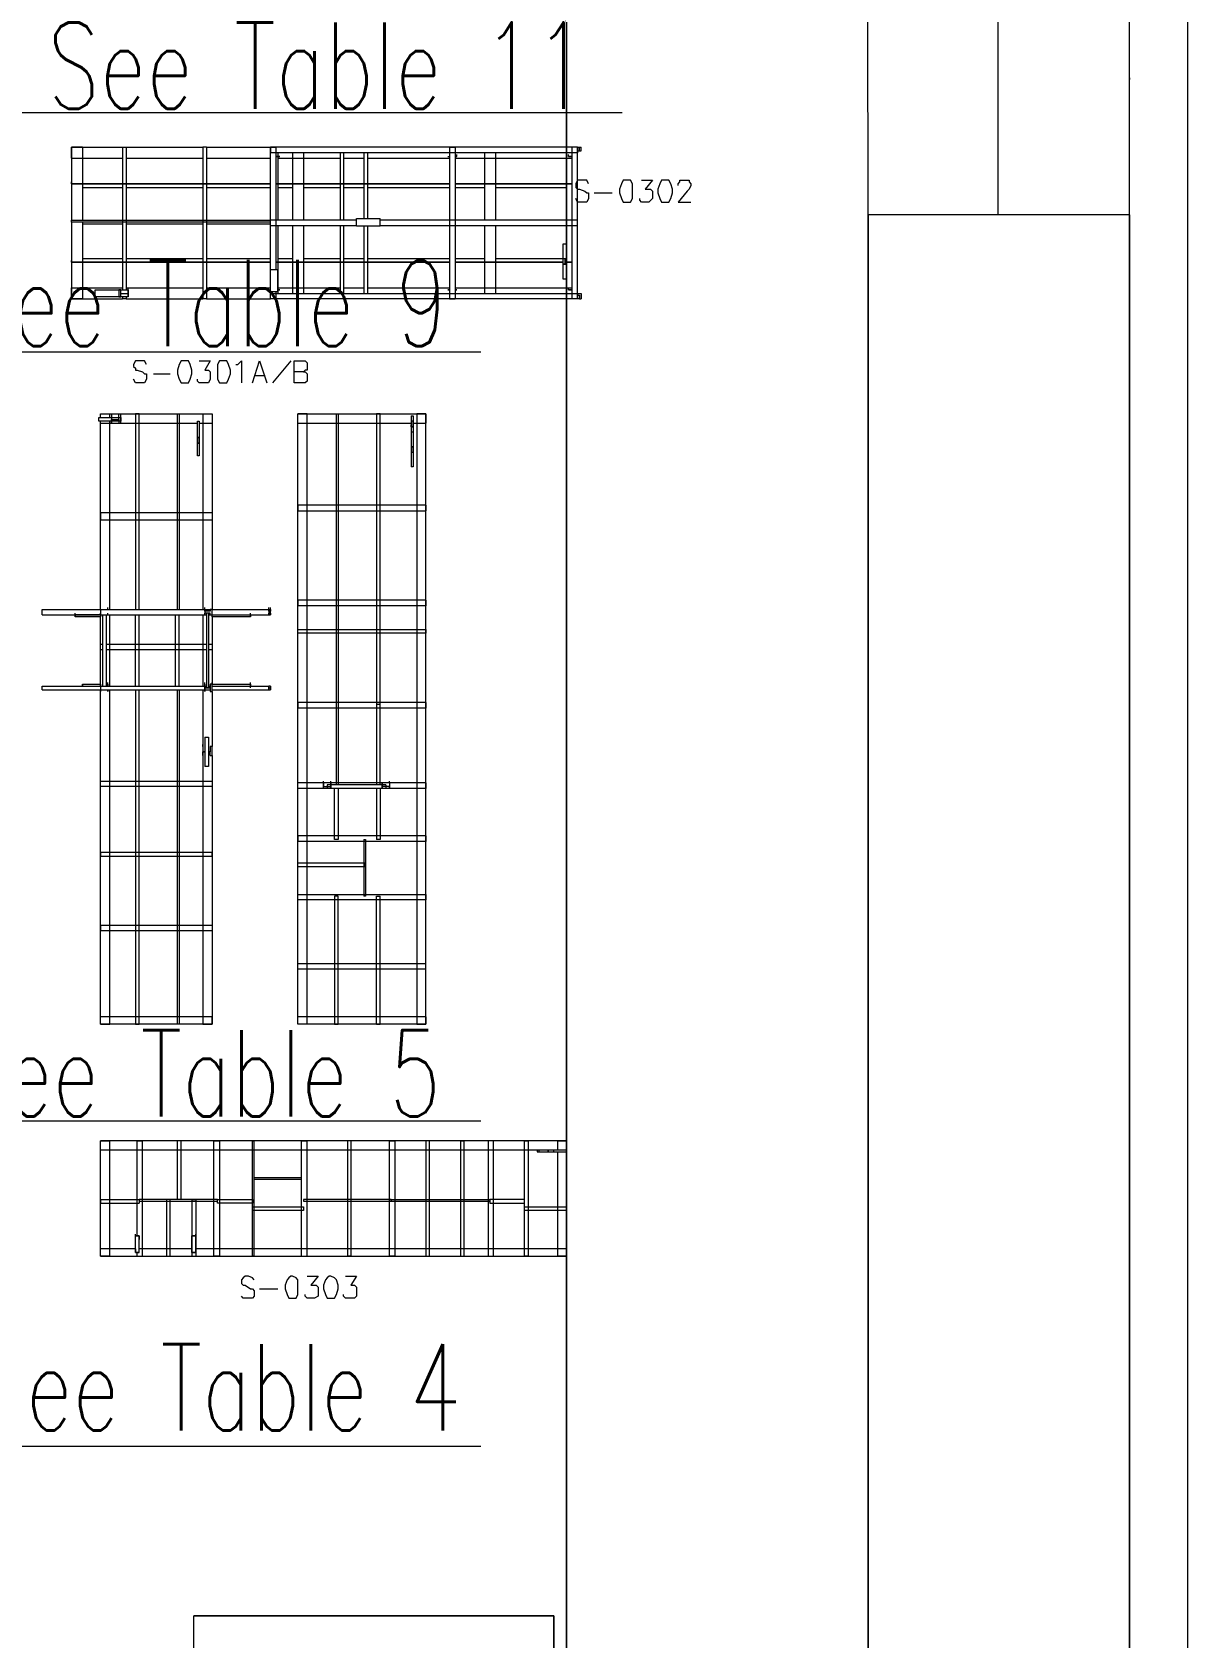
# Model space of a CAD drawing. Header units: inches. Extents: x -1128 to 651, y 96 to 845.
# Drawn here: x -202.95 to -184.14, y 752.85 to 778.99 of the extents above; entities that cross this region are included whole.
import ezdxf
from ezdxf.enums import TextEntityAlignment as Align

# ---------------------------------------------------------------- set-up
doc = ezdxf.new("R2010")
doc.units = ezdxf.units.IN
doc.header["$MEASUREMENT"] = 0
doc.layers.add('Layer 1', color=7, linetype='Continuous')
doc.styles.add('HZTXT', font='txt_qlt.shx', dxfattribs={"width": 0.7, "bigfont": 'hztxt.shx'})

msp = doc.modelspace()

# ---------------------------------------------------------------- linework, layer by layer
at = {"layer": 'Layer 1', "color": 0, "lineweight": 5}
for points in [[(-225.594, 739.708), (-184.14, 739.708), (-184.14, 815.301), (-225.594, 815.301), (-225.594, 739.708)], [(-224.642, 740.66), (-185.092, 740.66), (-185.092, 814.349), (-224.642, 814.349), (-224.642, 740.66)], [(-185.092, 776.018), (-185.092, 814.349)], [(-189.344, 776.018), (-189.403, 812.744), (-187.233, 812.595)], [(-187.233, 812.595), (-187.233, 776.018)], [(-215.453, 802.008), (-194.251, 802.008), (-194.251, 744.318)], [(-194.251, 744.318), (-194.251, 802.008), (-215.453, 802.008)], [(-194.251, 744.318), (-194.251, 802.008)], [(-185.092, 778.902), (-185.092, 778.962)], [(-185.092, 778.545), (-185.092, 778.843)], [(-185.092, 778.426), (-185.092, 778.486)], [(-185.092, 778.308), (-185.092, 778.367)], [(-185.092, 777.951), (-185.092, 778.248)], [(-205.789, 777.683), (-193.346, 777.683)], [(-185.092, 777.832), (-185.092, 777.891)], [(-185.092, 777.713), (-185.092, 777.772)], [(-185.092, 777.356), (-185.092, 777.653)], [(-202.309, 776.94), (-202.309, 777.118), (-201.477, 777.118)], [(-202.131, 777.118), (-202.309, 777.118), (-202.309, 776.523), (-202.309, 775.929)], [(-202.131, 777.118), (-202.131, 775.929)], [(-201.477, 777.118), (-201.477, 774.799)], [(-201.477, 777.118), (-201.417, 777.118)], [(-201.417, 777.118), (-201.417, 774.799)], [(-201.417, 777.118), (-200.168, 777.118)], [(-200.109, 777.118), (-200.109, 774.65), (-200.168, 774.65)], [(-200.109, 777.118), (-200.168, 777.118), (-200.168, 774.65)], [(-200.109, 777.118), (-199.068, 777.118)], [(-194.072, 777.118), (-199.068, 777.118), (-199.068, 777.029)], [(-194.072, 777.118), (-194.072, 777.029), (-199.068, 777.029)], [(-199.068, 777.118), (-198.979, 777.118)], [(-199.068, 775.126), (-199.068, 777.118)], [(-198.979, 775.126), (-198.979, 777.118)], [(-196.154, 777.118), (-196.065, 777.118), (-196.065, 774.65)], [(-196.154, 777.118), (-196.154, 774.65), (-196.065, 774.65)], [(-194.072, 774.65), (-194.072, 777.118), (-194.161, 777.118)], [(-194.072, 774.65), (-194.161, 774.65), (-194.161, 777.118)], [(-194.072, 777.118), (-194.013, 777.118)], [(-194.072, 777.059), (-194.042, 777.059), (-194.042, 777.118)], [(-194.013, 777.059), (-194.013, 777.118)], [(-185.092, 777.237), (-185.092, 777.297)], [(-185.092, 777.118), (-185.092, 777.178)], [(-202.309, 776.94), (-201.477, 776.94)], [(-201.417, 776.94), (-200.168, 776.94)], [(-200.109, 776.94), (-199.068, 776.94)], [(-198.949, 777.029), (-198.949, 775.929)], [(-198.949, 776.94), (-197.938, 776.94)], [(-198.711, 777.029), (-198.711, 775.929)], [(-198.533, 777.029), (-198.533, 775.929)], [(-197.938, 777.029), (-197.938, 775.929)], [(-197.879, 777.029), (-197.879, 775.929)], [(-197.879, 776.94), (-197.551, 776.94)], [(-197.551, 777.029), (-197.551, 775.958)], [(-197.492, 777.029), (-197.492, 775.958)], [(-197.492, 776.94), (-196.154, 776.94)], [(-196.184, 776.969), (-196.154, 776.969)], [(-196.184, 776.969), (-196.154, 776.969)], [(-196.065, 776.94), (-194.161, 776.94)], [(-196.035, 776.969), (-196.035, 776.999)], [(-195.589, 777.029), (-195.589, 775.929)], [(-195.41, 777.029), (-195.41, 775.929)], [(-194.251, 777.029), (-194.251, 775.929)], [(-194.221, 776.969), (-194.221, 776.999)], [(-194.072, 777.059), (-194.013, 777.059)], [(-185.092, 776.761), (-185.092, 777.059)], [(-185.092, 776.642), (-185.092, 776.702)], [(-202.309, 776.523), (-202.309, 776.553)], [(-202.309, 776.523), (-199.068, 776.523)], [(-199.068, 776.523), (-202.309, 776.523)], [(-202.131, 776.464), (-201.477, 776.464)], [(-201.417, 776.464), (-200.168, 776.464)], [(-200.109, 776.464), (-199.068, 776.464)], [(-198.979, 776.523), (-196.154, 776.523)], [(-196.154, 776.523), (-198.979, 776.523)], [(-198.949, 776.464), (-198.711, 776.464)], [(-198.533, 776.464), (-197.938, 776.464)], [(-197.879, 776.464), (-197.551, 776.464)], [(-197.492, 776.464), (-196.154, 776.464)], [(-196.065, 776.464), (-195.589, 776.464)], [(-195.41, 776.464), (-194.251, 776.464)], [(-193.894, 776.523), (-193.924, 776.583), (-194.072, 776.583), (-194.102, 776.523), (-194.102, 776.464), (-194.072, 776.434), (-194.042, 776.434), (-193.953, 776.404), (-193.924, 776.375), (-193.894, 776.375), (-193.894, 776.315), (-193.894, 776.285), (-193.924, 776.226), (-194.072, 776.226), (-194.102, 776.285)], [(-193.804, 776.375), (-193.507, 776.375)], [(-193.299, 776.583), (-193.329, 776.583), (-193.358, 776.523), (-193.388, 776.434), (-193.388, 776.375), (-193.358, 776.285), (-193.329, 776.226), (-193.21, 776.226), (-193.18, 776.285), (-193.18, 776.523), (-193.21, 776.583), (-193.299, 776.583)], [(-193.032, 776.583), (-192.853, 776.583), (-192.972, 776.434), (-192.883, 776.434), (-192.853, 776.404), (-192.853, 776.285), (-192.912, 776.226), (-193.032, 776.226), (-193.061, 776.256), (-193.061, 776.285)], [(-192.675, 776.583), (-192.704, 776.583), (-192.734, 776.523), (-192.764, 776.434), (-192.764, 776.375), (-192.734, 776.285), (-192.704, 776.226), (-192.585, 776.226), (-192.555, 776.285), (-192.526, 776.375), (-192.526, 776.434), (-192.555, 776.523), (-192.585, 776.583), (-192.675, 776.583)], [(-192.437, 776.494), (-192.437, 776.523), (-192.407, 776.553), (-192.407, 776.583), (-192.347, 776.583), (-192.258, 776.583), (-192.258, 776.553), (-192.229, 776.523), (-192.229, 776.494), (-192.258, 776.434), (-192.288, 776.404), (-192.437, 776.226), (-192.229, 776.226)], [(-185.092, 776.523), (-185.092, 776.583)], [(-185.092, 776.167), (-185.092, 776.464)], [(-185.092, 776.048), (-185.092, 776.107)], [(-199.068, 775.899), (-202.309, 775.899), (-202.309, 775.929), (-199.068, 775.929)], [(-202.309, 775.899), (-202.309, 774.65)], [(-202.131, 775.899), (-202.131, 774.65)], [(-202.131, 775.869), (-201.477, 775.869)], [(-201.417, 775.869), (-200.168, 775.869)], [(-200.109, 775.869), (-199.068, 775.869)], [(-199.068, 775.839), (-199.068, 775.929)], [(-197.67, 775.929), (-199.068, 775.929)], [(-197.67, 775.839), (-199.068, 775.839)], [(-198.949, 775.839), (-198.949, 774.739)], [(-198.711, 775.839), (-198.711, 774.739)], [(-198.533, 775.839), (-198.533, 774.739)], [(-197.938, 775.839), (-197.938, 774.739)], [(-197.879, 775.839), (-197.879, 774.739)], [(-197.67, 775.839), (-197.284, 775.839), (-197.284, 775.958)], [(-197.67, 775.839), (-197.67, 775.958), (-197.284, 775.958)], [(-197.551, 775.839), (-197.551, 774.739)], [(-197.492, 775.839), (-197.492, 774.739)], [(-194.072, 775.839), (-194.072, 775.929), (-197.284, 775.929)], [(-194.072, 775.839), (-197.284, 775.839)], [(-195.589, 775.839), (-195.589, 774.739)], [(-195.41, 775.839), (-195.41, 774.739)], [(-194.251, 775.839), (-194.251, 774.739)], [(-187.233, 776.018), (-189.344, 776.018)], [(-185.092, 776.018), (-189.344, 776.018), (-189.344, 745.745)], [(-185.092, 776.018), (-185.092, 745.745), (-189.344, 745.745)], [(-189.344, 745.745), (-189.344, 776.018)], [(-185.092, 775.929), (-185.092, 775.988)], [(-185.092, 775.572), (-185.092, 775.869)], [(-202.131, 775.304), (-201.477, 775.304)], [(-201.417, 775.304), (-200.168, 775.304)], [(-200.109, 775.304), (-199.068, 775.304)], [(-198.949, 775.304), (-198.711, 775.304)], [(-198.533, 775.304), (-197.938, 775.304)], [(-197.879, 775.304), (-197.551, 775.304)], [(-197.492, 775.304), (-196.154, 775.304)], [(-196.065, 775.304), (-195.589, 775.304)], [(-195.41, 775.304), (-194.31, 775.304)], [(-194.251, 774.977), (-194.251, 775.542), (-194.31, 775.542), (-194.31, 774.977), (-194.251, 774.977)], [(-194.31, 775.304), (-194.28, 775.304)], [(-194.31, 775.304), (-194.251, 775.304)], [(-194.28, 775.304), (-194.28, 775.215)], [(-194.251, 775.304), (-194.251, 775.334)], [(-194.251, 775.215), (-194.251, 775.304)], [(-185.092, 775.453), (-185.092, 775.512)], [(-185.092, 775.334), (-185.092, 775.393)], [(-202.309, 775.245), (-202.309, 775.274)], [(-199.068, 774.769), (-199.068, 775.126), (-198.949, 775.126)], [(-199.068, 774.769), (-198.949, 774.769), (-198.949, 775.126)], [(-196.154, 775.245), (-198.979, 775.245)], [(-198.979, 775.245), (-196.154, 775.245)], [(-194.31, 775.245), (-196.065, 775.245)], [(-196.065, 775.245), (-194.31, 775.245)], [(-194.28, 775.215), (-194.31, 775.215)], [(-194.31, 775.215), (-194.251, 775.215)], [(-194.161, 775.245), (-194.251, 775.245)], [(-194.251, 775.245), (-194.161, 775.245)], [(-185.092, 774.977), (-185.092, 775.274)], [(-202.309, 774.65), (-202.309, 774.828)], [(-202.309, 774.828), (-201.477, 774.828)], [(-201.388, 774.68), (-201.923, 774.68), (-201.923, 774.799), (-201.388, 774.799), (-201.388, 774.68)], [(-201.506, 774.799), (-201.536, 774.799)], [(-201.536, 774.799), (-201.536, 774.68)], [(-201.506, 774.739), (-201.506, 774.799)], [(-201.417, 774.828), (-200.168, 774.828)], [(-201.388, 774.799), (-201.388, 774.828)], [(-201.388, 774.799), (-201.388, 774.739)], [(-201.388, 774.68), (-201.388, 774.799)], [(-200.109, 774.828), (-199.068, 774.828)], [(-199.068, 774.65), (-199.068, 774.769)], [(-198.979, 774.65), (-198.979, 774.769)], [(-198.949, 774.828), (-197.938, 774.828)], [(-197.879, 774.828), (-197.551, 774.828)], [(-197.492, 774.828), (-196.154, 774.828)], [(-196.184, 774.799), (-196.154, 774.799)], [(-196.154, 774.799), (-196.184, 774.799)], [(-196.065, 774.828), (-194.161, 774.828)], [(-194.221, 774.799), (-194.221, 774.828)], [(-185.092, 774.858), (-185.092, 774.918)], [(-185.092, 774.739), (-185.092, 774.799)], [(-202.131, 774.65), (-202.309, 774.65)], [(-202.309, 774.65), (-201.477, 774.65)], [(-201.536, 774.68), (-201.506, 774.68)], [(-201.506, 774.68), (-201.506, 774.739), (-201.388, 774.739), (-201.388, 774.68)], [(-201.506, 774.739), (-201.388, 774.739)], [(-201.477, 774.68), (-201.477, 774.65)], [(-201.417, 774.68), (-201.417, 774.65), (-201.477, 774.65)], [(-201.417, 774.65), (-200.168, 774.65)], [(-201.388, 774.68), (-201.388, 774.709)], [(-200.109, 774.65), (-199.068, 774.65)], [(-199.068, 774.739), (-194.072, 774.739), (-194.072, 774.65)], [(-199.068, 774.65), (-199.068, 774.739)], [(-194.072, 774.65), (-199.068, 774.65)], [(-198.979, 774.65), (-199.068, 774.65)], [(-194.072, 774.739), (-194.013, 774.739), (-194.013, 774.65)], [(-194.072, 774.709), (-194.042, 774.709)], [(-194.042, 774.65), (-194.072, 774.65)], [(-194.042, 774.709), (-194.042, 774.65), (-194.013, 774.65)], [(-185.092, 774.412), (-185.092, 774.709)], [(-185.092, 774.293), (-185.092, 774.353)], [(-185.092, 774.174), (-185.092, 774.233)], [(-185.092, 773.817), (-185.092, 774.115)], [(-205.789, 773.787), (-195.648, 773.787)], [(-185.092, 773.698), (-185.092, 773.758)], [(-201.09, 773.579), (-201.12, 773.639), (-201.269, 773.639), (-201.298, 773.579), (-201.298, 773.55), (-201.269, 773.52), (-201.269, 773.49), (-201.239, 773.49), (-201.15, 773.461), (-201.12, 773.431), (-201.09, 773.431), (-201.09, 773.371), (-201.09, 773.341), (-201.12, 773.282), (-201.269, 773.282), (-201.298, 773.341)], [(-200.466, 773.639), (-200.525, 773.639), (-200.555, 773.579), (-200.585, 773.49), (-200.585, 773.431), (-200.555, 773.341), (-200.525, 773.282), (-200.406, 773.282), (-200.377, 773.341), (-200.347, 773.431), (-200.347, 773.49), (-200.377, 773.579), (-200.406, 773.639), (-200.466, 773.639)], [(-200.228, 773.639), (-200.049, 773.639), (-200.139, 773.49), (-200.079, 773.49), (-200.049, 773.461), (-200.049, 773.341), (-200.079, 773.282), (-200.228, 773.282), (-200.258, 773.312), (-200.258, 773.341)], [(-199.841, 773.639), (-199.901, 773.639), (-199.931, 773.579), (-199.931, 773.341), (-199.901, 773.282), (-199.782, 773.282), (-199.752, 773.341), (-199.722, 773.431), (-199.722, 773.49), (-199.752, 773.579), (-199.782, 773.639), (-199.841, 773.639)], [(-199.633, 773.579), (-199.603, 773.579), (-199.544, 773.639), (-199.544, 773.282)], [(-199.365, 773.282), (-199.246, 773.639), (-199.128, 773.282)], [(-198.741, 773.639), (-199.038, 773.282)], [(-198.682, 773.282), (-198.682, 773.639), (-198.533, 773.639), (-198.503, 773.639), (-198.473, 773.609), (-198.473, 773.49), (-198.503, 773.49), (-198.533, 773.461), (-198.682, 773.461)], [(-198.533, 773.461), (-198.503, 773.461), (-198.473, 773.431), (-198.473, 773.312), (-198.503, 773.282), (-198.682, 773.282)], [(-185.092, 773.579), (-185.092, 773.639)], [(-185.092, 773.222), (-185.092, 773.52)], [(-200.971, 773.431), (-200.704, 773.431)], [(-199.336, 773.401), (-199.157, 773.401)], [(-185.092, 773.104), (-185.092, 773.163)], [(-185.092, 772.984), (-185.092, 773.044)], [(-201.506, 772.717), (-201.506, 772.658), (-201.863, 772.658), (-201.863, 772.717), (-201.506, 772.717)], [(-201.834, 772.717), (-201.834, 772.776), (-201.655, 772.776), (-201.536, 772.776)], [(-201.834, 772.717), (-201.834, 772.776), (-201.685, 772.776)], [(-201.685, 772.717), (-201.685, 772.776)], [(-201.655, 772.776), (-201.655, 772.628)], [(-201.655, 772.628), (-201.655, 772.687), (-201.536, 772.687), (-201.536, 772.776), (-201.506, 772.776)], [(-201.655, 772.776), (-201.655, 772.687), (-201.536, 772.687)], [(-201.536, 772.687), (-201.536, 772.628)], [(-201.506, 772.776), (-200.02, 772.776)], [(-201.506, 772.628), (-201.506, 772.776)], [(-201.209, 772.776), (-201.269, 772.776), (-201.269, 769.595)], [(-201.209, 769.595), (-201.209, 772.776)], [(-200.585, 772.776), (-200.555, 772.776), (-200.555, 769.595)], [(-200.585, 769.595), (-200.585, 772.776)], [(-200.168, 772.776), (-200.168, 769.595)], [(-200.168, 772.776), (-200.02, 772.776), (-200.02, 769.595)], [(-200.02, 772.776), (-200.02, 772.628)], [(-198.622, 772.628), (-198.622, 772.776), (-196.54, 772.776)], [(-198.473, 762.844), (-198.622, 762.844), (-198.622, 772.776)], [(-198.473, 762.844), (-198.473, 772.776), (-198.622, 772.776)], [(-197.997, 766.74), (-197.997, 772.776), (-197.968, 772.776), (-197.968, 766.74)], [(-197.343, 772.776), (-197.343, 768.048)], [(-197.284, 768.048), (-197.284, 772.776), (-197.343, 772.776)], [(-196.778, 772.747), (-196.749, 772.747), (-196.749, 772.479)], [(-196.778, 772.747), (-196.778, 772.479)], [(-196.54, 772.776), (-196.689, 772.776), (-196.689, 762.844), (-196.54, 762.844), (-196.54, 772.776)], [(-196.54, 772.776), (-196.54, 772.628)], [(-185.092, 772.628), (-185.092, 772.925)], [(-201.834, 772.628), (-201.834, 772.658)], [(-201.834, 769.595), (-201.834, 772.658)], [(-201.834, 772.628), (-201.536, 772.628)], [(-201.685, 769.595), (-201.685, 772.658)], [(-201.536, 772.628), (-201.506, 772.628)], [(-201.506, 772.628), (-200.258, 772.628)], [(-200.258, 772.092), (-200.258, 772.658), (-200.228, 772.658), (-200.228, 772.092), (-200.258, 772.092)], [(-200.258, 772.39), (-200.258, 772.42)], [(-200.228, 772.628), (-200.02, 772.628)], [(-198.622, 772.628), (-196.778, 772.628)], [(-196.749, 772.568), (-196.749, 772.658), (-196.778, 772.658)], [(-196.749, 772.568), (-196.749, 772.658), (-196.778, 772.658)], [(-196.778, 772.568), (-196.778, 772.598)], [(-196.749, 772.479), (-196.749, 771.914), (-196.778, 771.914)], [(-196.749, 772.479), (-196.778, 772.479), (-196.778, 771.914)], [(-196.749, 772.628), (-196.54, 772.628)], [(-185.092, 772.509), (-185.092, 772.568)], [(-185.092, 772.39), (-185.092, 772.449)], [(-196.749, 772.152), (-196.749, 772.241), (-196.778, 772.241)], [(-196.778, 772.241), (-196.749, 772.241)], [(-196.778, 772.152), (-196.749, 772.152)], [(-196.778, 772.152), (-196.749, 772.152)], [(-196.749, 772.241), (-196.749, 772.152)], [(-185.092, 772.033), (-185.092, 772.33)], [(-185.092, 771.914), (-185.092, 771.974)], [(-185.092, 771.795), (-185.092, 771.855)], [(-185.092, 771.438), (-185.092, 771.736)], [(-185.092, 771.319), (-185.092, 771.379)], [(-201.834, 771.171), (-201.834, 771.052), (-200.02, 771.052)], [(-201.834, 771.171), (-200.02, 771.171)], [(-200.02, 771.171), (-200.02, 771.052)], [(-198.622, 771.29), (-198.622, 771.2), (-196.54, 771.2)], [(-196.54, 771.29), (-198.622, 771.29)], [(-196.54, 771.29), (-196.54, 771.2)], [(-185.092, 771.2), (-185.092, 771.26)], [(-185.092, 770.843), (-185.092, 771.141)], [(-185.092, 770.725), (-185.092, 770.784)], [(-185.092, 770.606), (-185.092, 770.665)], [(-185.092, 770.249), (-185.092, 770.546)], [(-185.092, 770.13), (-185.092, 770.189)], [(-185.092, 770.011), (-185.092, 770.07)], [(-185.092, 769.684), (-185.092, 769.981)], [(-202.785, 769.595), (-200.049, 769.595)], [(-202.785, 769.505), (-202.785, 769.595)], [(-202.25, 769.505), (-202.25, 769.535)], [(-201.834, 769.595), (-201.834, 769.624)], [(-201.834, 769.595), (-201.834, 769.505)], [(-201.834, 769.505), (-201.834, 769.535)], [(-201.834, 769.505), (-201.834, 769.535)], [(-201.834, 769.505), (-201.834, 769.535)], [(-201.715, 769.595), (-201.715, 769.624)], [(-201.715, 769.595), (-201.715, 769.624)], [(-201.715, 769.595), (-201.715, 769.624)], [(-201.715, 769.505), (-201.715, 769.535)], [(-201.715, 769.505), (-201.715, 769.535)], [(-201.715, 769.505), (-201.715, 769.535)], [(-200.139, 769.595), (-200.139, 769.624)], [(-200.139, 769.595), (-200.139, 769.505), (-200.139, 769.535)], [(-200.139, 769.565), (-200.139, 769.595)], [(-200.049, 769.565), (-200.139, 769.565)], [(-200.049, 769.505), (-200.049, 769.535), (-200.139, 769.535)], [(-200.109, 769.535), (-200.109, 768.316)], [(-200.079, 769.535), (-200.079, 768.316)], [(-200.049, 769.595), (-200.049, 769.565)], [(-200.02, 769.505), (-200.02, 769.595), (-200.049, 769.595)], [(-200.02, 769.595), (-199.098, 769.595), (-199.098, 769.505)], [(-199.395, 769.505), (-199.395, 769.476), (-199.395, 769.535)], [(-199.098, 769.595), (-199.098, 769.624)], [(-199.098, 769.595), (-199.068, 769.595)], [(-199.098, 769.565), (-199.098, 769.595)], [(-199.068, 769.565), (-199.098, 769.565)], [(-199.098, 769.505), (-199.098, 769.535)], [(-199.098, 769.505), (-199.098, 769.535)], [(-199.098, 769.535), (-199.068, 769.535)], [(-199.068, 769.595), (-199.068, 769.624)], [(-199.068, 769.535), (-199.068, 769.505), (-199.068, 769.595)], [(-199.068, 769.595), (-199.068, 769.565)], [(-199.068, 769.505), (-199.068, 769.535)], [(-196.54, 769.743), (-196.54, 769.654), (-198.622, 769.654)], [(-196.54, 769.743), (-198.622, 769.743), (-198.622, 769.654)], [(-185.092, 769.565), (-185.092, 769.624)], [(-202.785, 769.505), (-200.109, 769.505)], [(-201.834, 769.505), (-202.25, 769.505)], [(-201.834, 769.505), (-201.834, 769.476)], [(-201.834, 768.375), (-201.834, 769.476)], [(-201.804, 769.505), (-201.804, 768.346)], [(-201.744, 769.505), (-201.744, 768.346)], [(-201.685, 768.346), (-201.685, 769.505)], [(-201.269, 768.346), (-201.269, 769.505)], [(-201.209, 768.346), (-201.209, 769.505)], [(-200.614, 768.346), (-200.614, 769.505)], [(-200.555, 768.346), (-200.555, 769.505)], [(-200.168, 769.505), (-200.168, 768.346)], [(-200.079, 769.505), (-200.049, 769.505)], [(-200.049, 769.505), (-200.02, 769.505)], [(-200.02, 769.476), (-200.02, 769.505)], [(-200.02, 769.505), (-199.098, 769.505)], [(-199.395, 769.476), (-200.02, 769.476)], [(-200.02, 769.476), (-200.02, 768.375)], [(-199.098, 769.505), (-199.068, 769.505)], [(-185.092, 769.446), (-185.092, 769.505)], [(-185.092, 769.089), (-185.092, 769.386)], [(-201.834, 768.94), (-201.834, 769.029)], [(-201.834, 769.029), (-201.804, 769.029)], [(-201.744, 769.029), (-200.109, 769.029)], [(-200.079, 769.029), (-200.02, 769.029)], [(-200.02, 769.029), (-200.02, 768.94)], [(-196.54, 769.208), (-198.622, 769.208), (-198.622, 769.267), (-196.54, 769.267), (-196.54, 769.208)], [(-185.092, 768.97), (-185.092, 769.029)], [(-201.834, 768.94), (-201.804, 768.94)], [(-201.744, 768.94), (-200.109, 768.94)], [(-200.079, 768.94), (-200.02, 768.94)], [(-185.092, 768.851), (-185.092, 768.911)], [(-185.092, 768.494), (-185.092, 768.792)], [(-202.785, 768.346), (-200.109, 768.346)], [(-202.785, 768.286), (-202.785, 768.346)], [(-202.785, 768.286), (-200.049, 768.286)], [(-202.131, 768.375), (-201.834, 768.375)], [(-201.834, 768.375), (-201.834, 768.405)], [(-201.834, 768.346), (-201.834, 768.375)], [(-201.834, 768.346), (-201.834, 768.375), (-201.834, 768.256)], [(-201.834, 768.256), (-201.834, 768.286)], [(-201.834, 768.256), (-201.834, 768.286)], [(-201.834, 762.844), (-201.685, 762.844), (-201.685, 768.286)], [(-201.834, 762.844), (-201.834, 768.256)], [(-201.715, 768.375), (-201.715, 768.405)], [(-201.715, 768.346), (-201.715, 768.375)], [(-201.715, 768.375), (-201.715, 768.346)], [(-201.715, 768.256), (-201.715, 768.286)], [(-201.715, 768.256), (-201.715, 768.286)], [(-201.715, 768.286), (-201.715, 768.256)], [(-201.269, 768.286), (-201.269, 762.844), (-201.209, 762.844), (-201.209, 768.286)], [(-200.555, 768.286), (-200.555, 762.844), (-200.585, 762.844), (-200.585, 768.286)], [(-200.168, 768.286), (-200.168, 767.364)], [(-200.139, 768.375), (-200.139, 768.405)], [(-200.139, 768.316), (-200.139, 768.375)], [(-200.139, 768.375), (-200.139, 768.256)], [(-200.139, 768.256), (-200.139, 768.316)], [(-200.139, 768.256), (-200.139, 768.286)], [(-200.079, 768.346), (-200.049, 768.346)], [(-200.02, 768.375), (-200.049, 768.375)], [(-200.049, 768.375), (-200.049, 768.316)], [(-200.049, 768.316), (-200.049, 768.256)], [(-200.049, 768.256), (-200.02, 768.256)], [(-200.02, 768.375), (-200.02, 768.405)], [(-200.02, 768.375), (-199.395, 768.375)], [(-200.02, 768.256), (-200.02, 768.375)], [(-200.02, 768.346), (-199.098, 768.346)], [(-200.02, 768.286), (-199.098, 768.286)], [(-200.02, 768.256), (-200.02, 767.364)], [(-199.395, 768.375), (-199.395, 768.405)], [(-199.395, 768.316), (-199.395, 768.375), (-199.395, 768.346)], [(-199.068, 768.346), (-199.098, 768.346)], [(-199.098, 768.316), (-199.098, 768.346)], [(-199.098, 768.346), (-199.098, 768.286)], [(-199.098, 768.286), (-199.098, 768.316), (-199.068, 768.316)], [(-199.098, 768.316), (-199.068, 768.316)], [(-199.098, 768.286), (-199.068, 768.286)], [(-199.068, 768.346), (-199.068, 768.316)], [(-199.068, 768.346), (-199.068, 768.286)], [(-199.068, 768.316), (-199.068, 768.286)], [(-185.092, 768.375), (-185.092, 768.435)], [(-185.092, 768.256), (-185.092, 768.316)], [(-196.54, 768.078), (-198.622, 768.078), (-198.622, 767.989)], [(-196.54, 768.078), (-196.54, 767.989), (-198.622, 767.989)], [(-197.343, 768.048), (-197.343, 766.74)], [(-197.284, 766.74), (-197.284, 768.048), (-197.343, 768.048)], [(-197.284, 768.048), (-197.343, 768.048)], [(-185.092, 767.9), (-185.092, 768.197)], [(-185.092, 767.78), (-185.092, 767.84)], [(-185.092, 767.662), (-185.092, 767.721)], [(-200.139, 767.513), (-200.139, 767.037)], [(-200.079, 767.513), (-200.079, 767.037), (-200.139, 767.037)], [(-200.139, 767.513), (-200.079, 767.513)], [(-185.092, 767.305), (-185.092, 767.602)], [(-200.168, 767.364), (-200.168, 767.394)], [(-200.168, 767.364), (-200.168, 767.275), (-200.139, 767.275)], [(-200.168, 767.364), (-200.168, 767.216)], [(-200.168, 767.216), (-200.168, 767.275)], [(-200.139, 767.275), (-200.168, 767.275)], [(-200.168, 767.216), (-200.168, 762.844), (-200.02, 762.844)], [(-200.079, 767.275), (-200.049, 767.275)], [(-200.049, 767.216), (-200.049, 767.275), (-200.079, 767.275)], [(-200.02, 767.364), (-200.049, 767.364), (-200.049, 767.275)], [(-200.049, 767.216), (-200.02, 767.216)], [(-200.02, 767.216), (-200.02, 767.364)], [(-200.02, 767.216), (-200.02, 762.844)], [(-185.092, 767.186), (-185.092, 767.245)], [(-185.092, 767.067), (-185.092, 767.126)], [(-185.092, 766.71), (-185.092, 767.007)], [(-201.834, 766.799), (-200.02, 766.799)], [(-200.02, 766.71), (-201.834, 766.71), (-201.834, 766.799)], [(-200.02, 766.799), (-200.02, 766.71)], [(-196.54, 766.77), (-196.54, 766.68), (-197.135, 766.68), (-198.622, 766.68), (-198.622, 766.77)], [(-196.54, 766.77), (-198.622, 766.77)], [(-198.206, 766.77), (-198.206, 766.799)], [(-198.206, 766.77), (-198.206, 766.71)], [(-198.206, 766.68), (-198.206, 766.77)], [(-198.206, 766.71), (-198.087, 766.71), (-198.087, 766.77)], [(-198.206, 766.71), (-198.087, 766.71), (-198.087, 766.68)], [(-198.206, 766.68), (-198.206, 766.71)], [(-197.195, 766.74), (-197.195, 766.68), (-198.146, 766.68)], [(-197.195, 766.74), (-198.146, 766.74), (-198.146, 766.68)], [(-198.087, 766.77), (-198.087, 766.799)], [(-198.087, 766.77), (-198.087, 766.68)], [(-198.087, 766.68), (-198.087, 766.71)], [(-197.968, 766.68), (-197.968, 765.848), (-198.027, 765.848), (-198.027, 766.68)], [(-197.343, 766.68), (-197.343, 765.848)], [(-197.284, 766.68), (-197.284, 765.848), (-197.343, 765.848)], [(-197.254, 766.77), (-197.254, 766.68)], [(-197.135, 766.71), (-197.254, 766.71), (-197.254, 766.77)], [(-197.135, 766.77), (-197.135, 766.71), (-197.254, 766.71)], [(-197.254, 766.68), (-197.254, 766.71)], [(-197.135, 766.77), (-197.135, 766.799)], [(-197.135, 766.77), (-197.135, 766.68), (-197.135, 766.71)], [(-185.092, 766.591), (-185.092, 766.651)], [(-185.092, 766.472), (-185.092, 766.531)], [(-185.092, 766.115), (-185.092, 766.413)], [(-196.54, 765.907), (-198.622, 765.907), (-198.622, 765.818)], [(-196.54, 765.907), (-196.54, 765.818), (-198.622, 765.818)], [(-185.092, 765.996), (-185.092, 766.056)], [(-185.092, 765.877), (-185.092, 765.937)], [(-200.02, 765.58), (-200.02, 765.639), (-201.834, 765.639), (-201.834, 765.58), (-200.02, 765.58)], [(-197.551, 765.848), (-197.522, 765.848), (-197.522, 764.926)], [(-197.551, 765.848), (-197.551, 764.926)], [(-185.092, 765.521), (-185.092, 765.818)], [(-197.522, 765.402), (-198.622, 765.402), (-198.622, 765.461)], [(-197.522, 765.402), (-197.522, 765.461), (-198.622, 765.461)], [(-185.092, 765.402), (-185.092, 765.461)], [(-185.092, 765.283), (-185.092, 765.342)], [(-185.092, 764.956), (-185.092, 765.253)], [(-196.54, 764.956), (-196.54, 764.866), (-198.622, 764.866), (-198.622, 764.956), (-196.54, 764.956)], [(-198.027, 762.844), (-197.968, 762.844), (-197.968, 764.926), (-198.027, 764.926), (-198.027, 762.844)], [(-197.522, 764.926), (-197.551, 764.926)], [(-197.343, 762.844), (-197.284, 762.844), (-197.284, 764.926)], [(-197.343, 762.844), (-197.343, 764.926), (-197.284, 764.926)], [(-185.092, 764.836), (-185.092, 764.896)], [(-185.092, 764.718), (-185.092, 764.777)], [(-185.092, 764.361), (-185.092, 764.658)], [(-200.02, 764.45), (-201.834, 764.45), (-201.834, 764.361)], [(-200.02, 764.45), (-200.02, 764.361), (-201.834, 764.361)], [(-185.092, 764.242), (-185.092, 764.301)], [(-185.092, 764.123), (-185.092, 764.182)], [(-185.092, 763.766), (-185.092, 764.063)], [(-198.622, 763.736), (-198.622, 763.825)], [(-196.54, 763.736), (-196.54, 763.825), (-198.622, 763.825)], [(-196.54, 763.736), (-198.622, 763.736)], [(-185.092, 763.647), (-185.092, 763.707)], [(-185.092, 763.528), (-185.092, 763.587)], [(-185.092, 763.171), (-185.092, 763.469)], [(-185.092, 763.052), (-185.092, 763.112)], [(-200.02, 762.844), (-200.02, 762.963), (-201.834, 762.963)], [(-200.02, 762.844), (-201.834, 762.844), (-201.834, 762.963)], [(-198.622, 762.844), (-198.622, 762.963)], [(-196.54, 762.963), (-196.54, 762.844), (-198.622, 762.844)], [(-196.54, 762.963), (-198.622, 762.963)], [(-185.092, 762.933), (-185.092, 762.993)], [(-185.092, 762.576), (-185.092, 762.874)], [(-185.092, 762.458), (-185.092, 762.517)], [(-185.092, 762.339), (-185.092, 762.398)], [(-185.092, 761.982), (-185.092, 762.279)], [(-185.092, 761.863), (-185.092, 761.922)], [(-185.092, 761.744), (-185.092, 761.803)], [(-185.092, 761.387), (-185.092, 761.684)], [(-205.789, 761.268), (-195.648, 761.268)], [(-185.092, 761.268), (-185.092, 761.327)], [(-185.092, 761.149), (-185.092, 761.209)], [(-201.834, 760.941), (-201.685, 760.941)], [(-201.685, 759.068), (-201.834, 759.068), (-201.834, 760.941)], [(-194.727, 760.792), (-201.834, 760.792), (-201.834, 760.941)], [(-194.251, 760.792), (-194.251, 760.941), (-201.834, 760.941)], [(-201.685, 759.068), (-201.685, 760.941)], [(-201.239, 759.068), (-201.15, 759.068), (-201.15, 760.941)], [(-201.239, 759.395), (-201.239, 760.941), (-201.15, 760.941)], [(-200.525, 759.989), (-200.585, 759.989), (-200.585, 760.941)], [(-200.525, 759.989), (-200.525, 760.941), (-200.585, 760.941)], [(-199.99, 759.068), (-199.99, 760.941)], [(-199.901, 760.941), (-199.901, 759.068), (-199.99, 759.068)], [(-199.99, 760.941), (-199.901, 760.941)], [(-199.365, 759.068), (-199.365, 760.941), (-199.336, 760.941)], [(-199.336, 759.068), (-199.336, 760.941)], [(-198.563, 759.068), (-198.563, 760.941), (-198.473, 760.941)], [(-198.563, 759.068), (-198.473, 759.068), (-198.473, 760.941)], [(-197.76, 760.941), (-197.819, 760.941), (-197.819, 759.068)], [(-197.76, 760.941), (-197.76, 759.068), (-197.819, 759.068)], [(-197.135, 760.941), (-197.046, 760.941), (-197.046, 759.068), (-197.135, 759.068), (-197.135, 760.941)], [(-196.481, 759.068), (-196.481, 760.941), (-196.54, 760.941), (-196.54, 759.068), (-196.481, 759.068)], [(-195.975, 760.941), (-195.975, 759.068), (-195.916, 759.068)], [(-195.975, 760.941), (-195.916, 760.941)], [(-195.916, 759.068), (-195.916, 760.941)], [(-195.44, 760.941), (-195.529, 760.941), (-195.529, 759.068), (-195.44, 759.068), (-195.44, 760.941)], [(-194.935, 759.068), (-194.935, 760.941), (-194.875, 760.941), (-194.875, 759.068), (-194.935, 759.068)], [(-194.399, 760.941), (-194.399, 760.792)], [(-194.399, 760.941), (-194.251, 760.941)], [(-194.251, 760.941), (-194.251, 760.792)], [(-185.092, 760.792), (-185.092, 761.09)], [(-194.727, 760.763), (-194.251, 760.763), (-194.251, 760.792), (-194.727, 760.792), (-194.727, 760.763)], [(-194.697, 760.763), (-194.697, 760.792)], [(-194.697, 760.763), (-194.31, 760.763)], [(-194.459, 760.792), (-194.548, 760.792), (-194.548, 760.763)], [(-194.548, 760.763), (-194.548, 760.792)], [(-194.459, 760.763), (-194.459, 760.792), (-194.548, 760.792), (-194.548, 760.763)], [(-194.459, 760.763), (-194.459, 760.792)], [(-194.399, 760.763), (-194.399, 759.068)], [(-194.251, 760.763), (-194.251, 759.068)], [(-185.092, 760.673), (-185.092, 760.733)], [(-185.092, 760.554), (-185.092, 760.614)], [(-185.092, 760.227), (-185.092, 760.525)], [(-199.336, 760.346), (-198.563, 760.346)], [(-199.336, 760.317), (-198.563, 760.317)], [(-185.092, 760.108), (-185.092, 760.168)], [(-201.834, 759.989), (-201.834, 759.93), (-201.209, 759.93)], [(-201.834, 759.989), (-201.209, 759.989), (-201.209, 759.93)], [(-199.931, 759.96), (-199.931, 759.989), (-201.209, 759.989), (-201.209, 759.96), (-199.931, 759.96)], [(-200.704, 759.068), (-200.704, 759.989), (-200.763, 759.989), (-200.763, 759.068), (-200.704, 759.068)], [(-200.347, 759.989), (-200.347, 759.068), (-200.287, 759.068)], [(-200.347, 759.989), (-200.287, 759.989), (-200.287, 759.068)], [(-199.365, 759.93), (-199.931, 759.93), (-199.931, 759.989), (-199.365, 759.989), (-199.365, 759.93)], [(-199.365, 759.87), (-198.533, 759.87)], [(-198.533, 759.811), (-199.365, 759.811), (-199.365, 759.87)], [(-197.105, 759.989), (-198.533, 759.989), (-198.533, 759.96), (-197.105, 759.96), (-197.105, 759.989)], [(-198.533, 759.87), (-198.533, 759.811)], [(-197.105, 759.989), (-197.105, 759.96), (-195.5, 759.96)], [(-197.105, 759.989), (-195.5, 759.989)], [(-195.5, 759.93), (-194.935, 759.93), (-194.935, 759.989), (-195.5, 759.989), (-195.5, 759.93)], [(-195.5, 759.989), (-195.5, 759.96)], [(-194.251, 759.87), (-194.251, 759.811), (-194.935, 759.811), (-194.935, 759.87), (-194.251, 759.87)], [(-185.092, 759.989), (-185.092, 760.049)], [(-185.092, 759.632), (-185.092, 759.93)], [(-201.269, 759.395), (-201.269, 759.424)], [(-201.209, 759.127), (-201.209, 759.395), (-201.269, 759.395)], [(-201.209, 759.127), (-201.269, 759.127), (-201.269, 759.395)], [(-201.269, 759.395), (-201.209, 759.395), (-201.209, 759.335)], [(-201.269, 759.395), (-201.209, 759.395), (-201.209, 759.335)], [(-201.209, 759.335), (-201.209, 759.365)], [(-200.347, 759.395), (-200.287, 759.395)], [(-200.347, 759.186), (-200.347, 759.395)], [(-200.287, 759.395), (-200.347, 759.395)], [(-200.287, 759.335), (-200.287, 759.395), (-200.347, 759.395)], [(-200.287, 759.395), (-200.287, 759.424)], [(-200.287, 759.335), (-200.287, 759.395)], [(-185.092, 759.514), (-185.092, 759.573)], [(-185.092, 759.395), (-185.092, 759.454)], [(-201.269, 759.186), (-201.834, 759.186)], [(-201.834, 759.068), (-194.251, 759.068), (-194.251, 759.186)], [(-201.834, 759.068), (-201.834, 759.186)], [(-201.269, 759.186), (-201.269, 759.216)], [(-201.209, 759.127), (-201.269, 759.127)], [(-201.269, 759.127), (-201.209, 759.127)], [(-201.239, 759.068), (-201.239, 759.127)], [(-200.347, 759.186), (-201.209, 759.186)], [(-200.347, 759.186), (-200.347, 759.216)], [(-200.287, 759.127), (-200.287, 759.335)], [(-194.251, 759.186), (-200.287, 759.186)], [(-185.092, 759.038), (-185.092, 759.335)], [(-199.336, 759.068), (-199.365, 759.068)], [(-194.251, 759.068), (-194.399, 759.068)], [(-185.092, 758.919), (-185.092, 758.978)], [(-185.092, 758.8), (-185.092, 758.859)], [(-199.336, 758.681), (-199.365, 758.711), (-199.425, 758.74), (-199.484, 758.74), (-199.514, 758.711), (-199.544, 758.681), (-199.544, 758.621), (-199.514, 758.592), (-199.484, 758.592), (-199.395, 758.532), (-199.365, 758.532), (-199.336, 758.503), (-199.336, 758.413), (-199.365, 758.383), (-199.514, 758.383), (-199.544, 758.413)], [(-198.741, 758.74), (-198.771, 758.711), (-198.8, 758.681), (-198.83, 758.592), (-198.83, 758.532), (-198.8, 758.443), (-198.771, 758.383), (-198.652, 758.383), (-198.622, 758.443), (-198.622, 758.681), (-198.652, 758.711), (-198.711, 758.74), (-198.741, 758.74)], [(-198.473, 758.74), (-198.295, 758.74), (-198.414, 758.592), (-198.325, 758.592), (-198.295, 758.562), (-198.295, 758.413), (-198.354, 758.383), (-198.473, 758.383), (-198.503, 758.413), (-198.503, 758.443)], [(-198.116, 758.74), (-198.146, 758.711), (-198.176, 758.681), (-198.206, 758.592), (-198.206, 758.532), (-198.176, 758.443), (-198.146, 758.383), (-198.027, 758.383), (-197.997, 758.443), (-197.968, 758.532), (-197.968, 758.592), (-197.997, 758.681), (-198.027, 758.711), (-198.087, 758.74), (-198.116, 758.74)], [(-197.849, 758.74), (-197.67, 758.74), (-197.76, 758.592), (-197.7, 758.592), (-197.67, 758.562), (-197.67, 758.413), (-197.7, 758.383), (-197.849, 758.383), (-197.879, 758.413), (-197.879, 758.443)], [(-185.092, 758.443), (-185.092, 758.74)], [(-199.246, 758.532), (-198.949, 758.532)], [(-185.092, 758.324), (-185.092, 758.383)], [(-185.092, 758.205), (-185.092, 758.265)], [(-185.092, 757.848), (-185.092, 758.146)], [(-185.092, 757.729), (-185.092, 757.789)], [(-185.092, 757.61), (-185.092, 757.67)], [(-185.092, 757.254), (-185.092, 757.551)], [(-185.092, 757.134), (-185.092, 757.194)], [(-185.092, 757.016), (-185.092, 757.075)], [(-185.092, 756.659), (-185.092, 756.956)], [(-185.092, 756.54), (-185.092, 756.599)], [(-185.092, 756.421), (-185.092, 756.48)], [(-185.092, 756.064), (-185.092, 756.362)], [(-207.097, 753.864), (-207.097, 755.975), (-195.648, 755.975)], [(-185.092, 755.945), (-185.092, 756.005)], [(-185.092, 755.826), (-185.092, 755.885)], [(-185.092, 755.499), (-185.092, 755.796)], [(-185.092, 755.38), (-185.092, 755.439)], [(-185.092, 755.261), (-185.092, 755.321)], [(-185.092, 754.904), (-185.092, 755.202)], [(-185.092, 754.785), (-185.092, 754.845)], [(-185.092, 754.666), (-185.092, 754.726)], [(-185.092, 754.31), (-185.092, 754.607)], [(-185.092, 754.19), (-185.092, 754.25)], [(-185.092, 754.072), (-185.092, 754.131)], [(-185.092, 753.715), (-185.092, 754.012)], [(-185.092, 753.596), (-185.092, 753.655)], [(-185.092, 753.477), (-185.092, 753.536)], [(-185.092, 753.12), (-185.092, 753.417)], [(-200.317, 751.128), (-200.317, 753.209)], [(-185.092, 753.001), (-185.092, 753.061)], [(-185.092, 752.882), (-185.092, 752.942)]]:
    msp.add_lwpolyline(points, dxfattribs=at)
for points, knots in [([(-185.092, 778.248), (-185.092, 778.248), (-185.092, 778.218), (-185.092, 778.218), (-185.092, 778.218), (-185.092, 778.248), (-185.092, 778.248)], [0, 0, 0, 0, 1, 1, 1, 2, 2, 2, 2]), ([(-198.919, 776.969), (-198.919, 776.969), (-198.979, 776.969), (-198.979, 776.969), (-198.979, 776.969), (-198.919, 776.969), (-198.919, 776.969)], [0, 0, 0, 0, 1, 1, 1, 2, 2, 2, 2]), ([(-196.065, 776.969), (-196.065, 776.969), (-196.035, 776.969), (-196.035, 776.969), (-196.035, 776.969), (-196.065, 776.969), (-196.065, 776.969)], [0, 0, 0, 0, 1, 1, 1, 2, 2, 2, 2]), ([(-194.161, 776.969), (-194.161, 776.969), (-194.221, 776.969), (-194.221, 776.969), (-194.221, 776.969), (-194.161, 776.969), (-194.161, 776.969)], [0, 0, 0, 0, 1, 1, 1, 2, 2, 2, 2]), ([(-196.065, 776.523), (-196.065, 776.523), (-194.161, 776.523), (-194.161, 776.523), (-194.161, 776.523), (-196.065, 776.523), (-196.065, 776.523)], [0, 0, 0, 0, 1, 1, 1, 2, 2, 2, 2]), ([(-199.068, 775.245), (-199.068, 775.245), (-202.309, 775.245), (-202.309, 775.245), (-202.309, 775.245), (-199.068, 775.245), (-199.068, 775.245)], [0, 0, 0, 0, 1, 1, 1, 2, 2, 2, 2]), ([(-198.919, 774.799), (-198.919, 774.799), (-198.949, 774.799), (-198.949, 774.799), (-198.949, 774.799), (-198.919, 774.799), (-198.919, 774.799)], [0, 0, 0, 0, 1, 1, 1, 2, 2, 2, 2]), ([(-196.065, 774.799), (-196.065, 774.799), (-196.035, 774.799), (-196.035, 774.799), (-196.035, 774.799), (-196.065, 774.799), (-196.065, 774.799)], [0, 0, 0, 0, 1, 1, 1, 2, 2, 2, 2]), ([(-194.161, 774.799), (-194.161, 774.799), (-194.221, 774.799), (-194.221, 774.799), (-194.221, 774.799), (-194.161, 774.799), (-194.161, 774.799)], [0, 0, 0, 0, 1, 1, 1, 2, 2, 2, 2]), ([(-196.778, 772.568), (-196.778, 772.568), (-196.749, 772.568), (-196.749, 772.568), (-196.749, 772.568), (-196.778, 772.568), (-196.778, 772.568)], [0, 0, 0, 0, 1, 1, 1, 2, 2, 2, 2]), ([(-200.228, 772.39), (-200.228, 772.39), (-200.258, 772.39), (-200.258, 772.39), (-200.258, 772.39), (-200.228, 772.39), (-200.228, 772.39)], [0, 0, 0, 0, 1, 1, 1, 2, 2, 2, 2]), ([(-200.258, 772.301), (-200.258, 772.301), (-200.228, 772.301), (-200.228, 772.301), (-200.228, 772.301), (-200.258, 772.301), (-200.258, 772.301)], [0, 0, 0, 0, 1, 1, 1, 2, 2, 2, 2]), ([(-200.228, 772.39), (-200.228, 772.39), (-200.228, 772.301), (-200.228, 772.301), (-200.228, 772.301), (-200.228, 772.39), (-200.228, 772.39)], [0, 0, 0, 0, 1, 1, 1, 2, 2, 2, 2]), ([(-201.834, 769.476), (-201.834, 769.476), (-202.25, 769.476), (-202.25, 769.476), (-202.25, 769.476), (-202.25, 769.505), (-202.25, 769.505), (-202.25, 769.505), (-202.25, 769.476), (-202.25, 769.476)], [0, 0, 0, 0, 1, 1, 1, 2, 2, 2, 3, 3, 3, 3]), ([(-202.131, 768.346), (-202.131, 768.346), (-202.131, 768.375), (-202.131, 768.375), (-202.131, 768.375), (-202.131, 768.346), (-202.131, 768.346)], [0, 0, 0, 0, 1, 1, 1, 2, 2, 2, 2]), ([(-200.139, 768.316), (-200.139, 768.316), (-200.049, 768.316), (-200.049, 768.316), (-200.049, 768.316), (-200.139, 768.316), (-200.139, 768.316)], [0, 0, 0, 0, 1, 1, 1, 2, 2, 2, 2]), ([(-185.092, 759.662), (-185.092, 759.662), (-185.092, 759.692), (-185.092, 759.692), (-185.092, 759.692), (-185.092, 759.662), (-185.092, 759.662)], [0, 0, 0, 0, 1, 1, 1, 2, 2, 2, 2]), ([(-201.269, 759.127), (-201.269, 759.127), (-201.269, 759.186), (-201.269, 759.186), (-201.269, 759.186), (-201.269, 759.127), (-201.269, 759.127)], [0, 0, 0, 0, 1, 1, 1, 2, 2, 2, 2]), ([(-200.287, 759.127), (-200.287, 759.127), (-200.347, 759.127), (-200.347, 759.127), (-200.347, 759.127), (-200.347, 759.186), (-200.347, 759.186), (-200.347, 759.186), (-200.347, 759.127), (-200.347, 759.127), (-200.347, 759.127), (-200.287, 759.127), (-200.287, 759.127)], [0, 0, 0, 0, 1, 1, 1, 2, 2, 2, 3, 3, 3, 4, 4, 4, 4]), ([(-194.459, 753.209), (-194.459, 753.209), (-194.459, 751.128), (-194.459, 751.128), (-194.459, 751.128), (-194.459, 753.209), (-194.459, 753.209), (-194.459, 753.209), (-200.317, 753.209), (-200.317, 753.209), (-200.317, 753.209), (-194.459, 753.209), (-194.459, 753.209)], [0, 0, 0, 0, 1, 1, 1, 2, 2, 2, 3, 3, 3, 4, 4, 4, 4])]:
    msp.add_open_spline(points, degree=3, knots=knots, dxfattribs=at)

# ---------------------------------------------------------------- texts
at = {"color": 0, "lineweight": 9, "style": 'HZTXT', "width": 0.7}
for s, p in [('See Table 11', (-198.309, 777.745)), ('See Table 9', (-200.15, 773.88)), ('See Table 5', (-200.257, 761.341)), ('See Table 4', (-199.931, 756.229))]:
    msp.add_text(s, height=1.40537, dxfattribs=at).set_placement(p, align=Align.CENTER)

doc.saveas('drawing.dxf')
